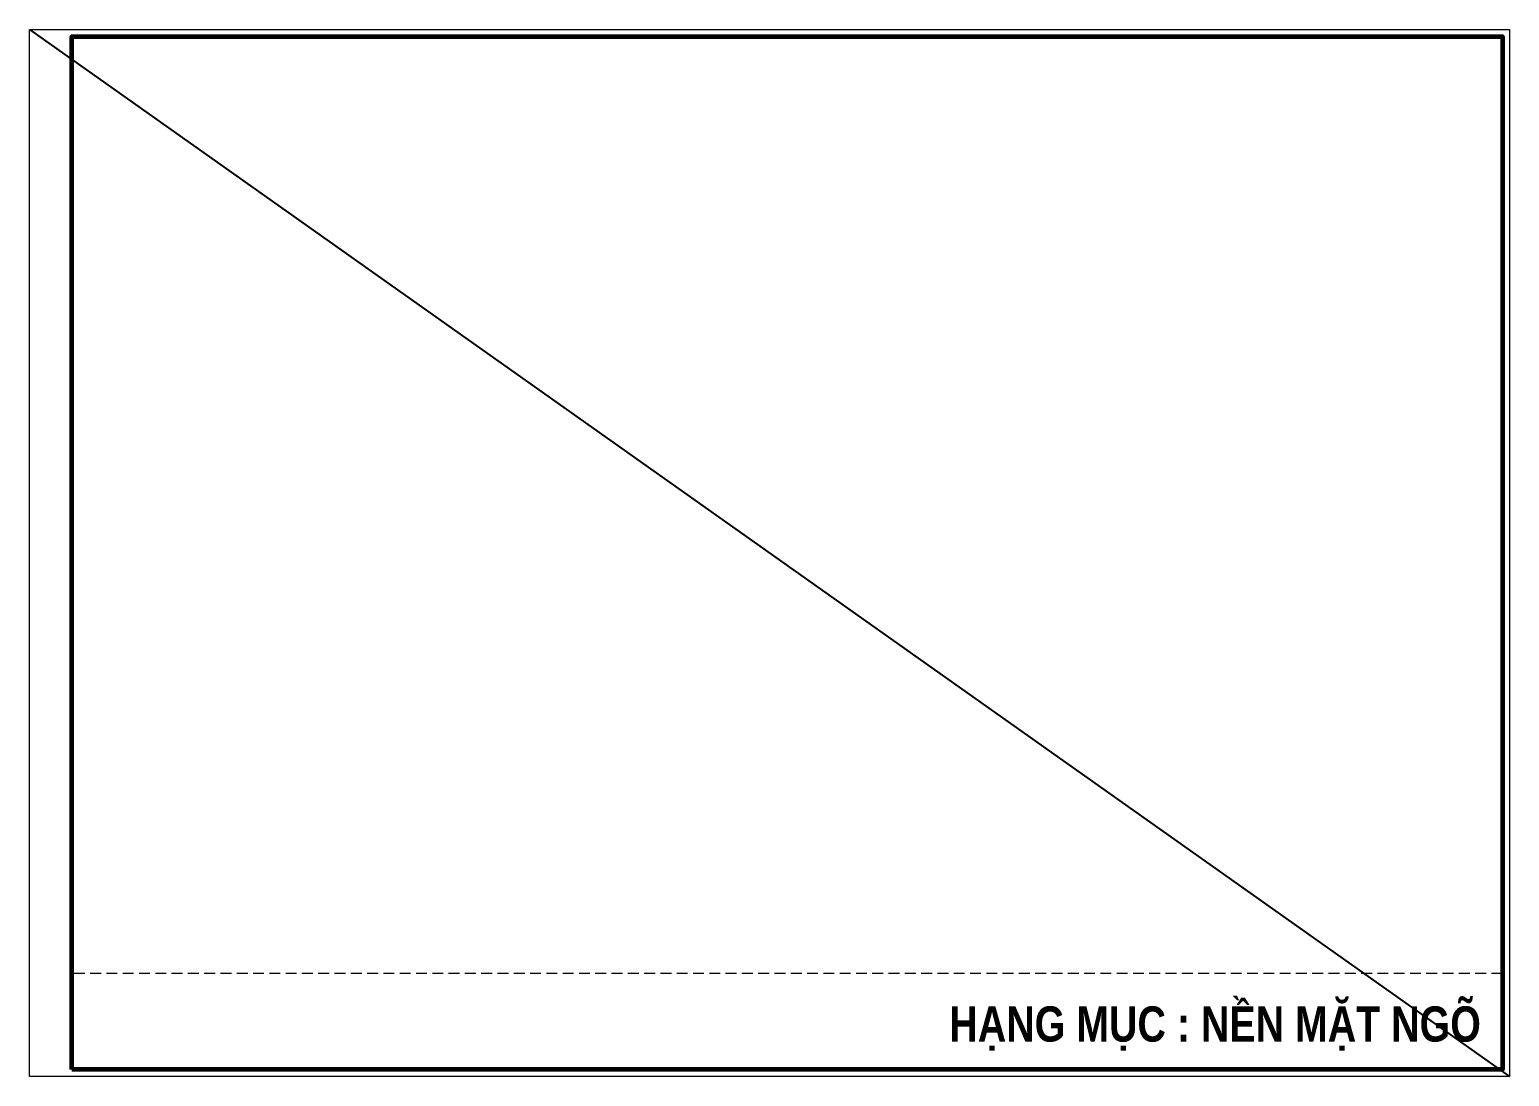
# Model space of a CAD drawing. Header units: metres. Extents: x 596935 to 599449, y 2303977 to 2305782.
# Drawn here: x 597882.2 to 597984.3, y 2305277.4 to 2305349.6 of the extents above; entities that cross this region are included whole.
import ezdxf
from ezdxf.enums import TextEntityAlignment as Align

# ---------------------------------------------------------------- set-up
doc = ezdxf.new("R2010")
doc.units = ezdxf.units.M
doc.header["$MEASUREMENT"] = 0
doc.linetypes.add('HIDDEN', pattern=[0.375, 0.25, -0.125])
doc.layers.add('KCS_Plotter', color=11, linetype='Continuous', plot=False)
for name, color, linetype, lineweight in [('Khungten_LCDI', 7, 'Continuous', 25), ('LC MANH DUT', 35, 'HIDDEN', 5), ('LC Text2', 7, 'Continuous', 25)]:
    doc.layers.add(name, color=color, linetype=linetype, lineweight=lineweight)
doc.styles.add('LC3', font='', dxfattribs={"width": 0.8})
doc.styles.get('LC3').set_extended_font_data('.VnArialH', bold=True)

msp = doc.modelspace()

# ---------------------------------------------------------------- linework, layer by layer
at = {"layer": 'Defpoints', "lineweight": 0, "elevation": -2.744}
msp.add_lwpolyline([(597882.173, 2305277.37), (597882.173, 2305349.617), (597984.341, 2305349.617), (597984.341, 2305277.37)], close=True, dxfattribs=at)
at = {"layer": 'KCS_Plotter'}
msp.add_line((597882.173, 2305349.617, -2.744), (597984.341, 2305277.37, -2.744), dxfattribs=at)
at = {"layer": 'Khungten_LCDI', "color": 5, "lineweight": 60, "elevation": -2.744}
msp.add_lwpolyline([(597885.092, 2305277.857), (597885.092, 2305349.131), (597983.855, 2305349.131), (597983.855, 2305277.857)], close=True, dxfattribs=at)
at = {"layer": 'LC MANH DUT', "ltscale": 3}
msp.add_line((597983.855, 2305284.461, -2.744), (597885.092, 2305284.461, -2.744), dxfattribs=at)

# ---------------------------------------------------------------- texts
at = {"layer": 'LC Text2', "style": 'LC3', "width": 0.8}
msp.add_text('h¹ng môc : nÒn mÆt ngâ', height=2.43257, dxfattribs=at).set_placement((597982.371, 2305279.77, -2.744), align=Align.RIGHT)

doc.saveas('drawing.dxf')
